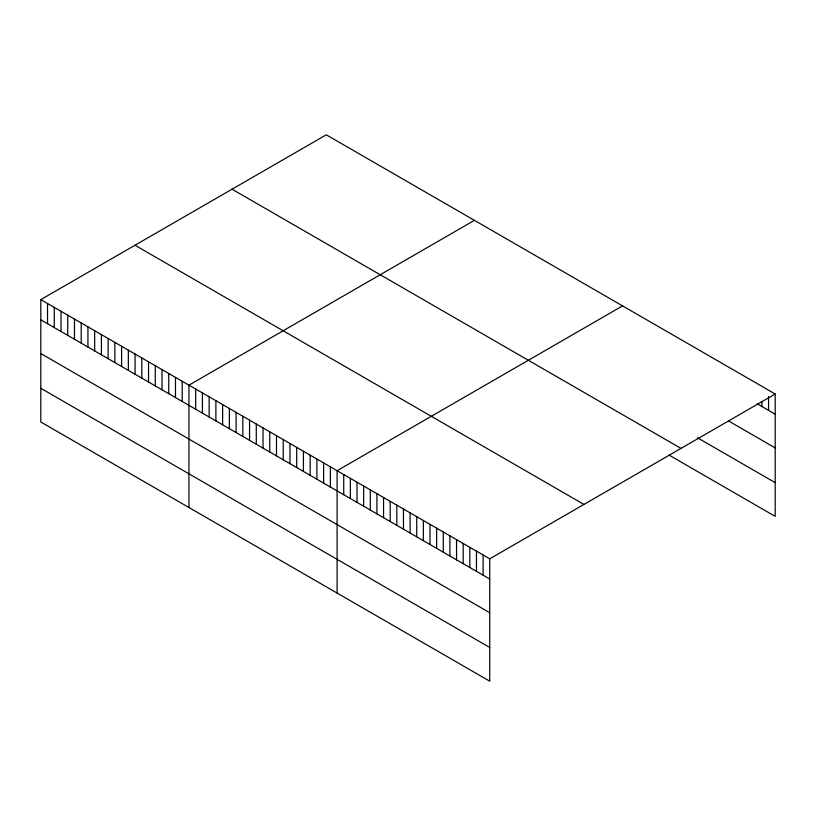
<?xml version="1.0" encoding="UTF-8"?>
<svg xmlns="http://www.w3.org/2000/svg" width="816" height="816" viewBox="0 0 816 816"><rect width="100%" height="100%" fill="white"/><g stroke="black" fill="none" stroke-linecap="round" stroke-linejoin="round"><path stroke-width="1.22" d="M40.8 299.625L489.733 558.817L489.733 681.187L40.8 421.994L40.8 299.625L326.267 134.813L775.2 394.006L775.2 516.375L669.018 455.063M474.412 220.351L188.945 385.162L188.945 507.521M622.557 305.888L337.1 470.699L337.1 593.059M489.733 558.817L775.2 394.006M757.187 403.787L775.2 414.191M728.749 421.087L775.2 447.913M697.456 437.764L775.2 482.654M232.06 189.21L680.993 448.392M135.007 245.239L583.94 504.431M40.8 319.811L489.733 579.003M40.8 353.532L489.733 612.724M40.8 388.273L489.733 647.465M768.56 396.484L768.56 410.356M761.93 401.482L761.93 406.531M483.103 554.992L483.103 575.168M476.462 551.157L476.462 571.343M469.822 547.322L469.822 567.508M463.192 543.497L463.192 563.672M456.552 539.662L456.552 559.847M449.912 535.826L449.912 556.012M443.282 532.001L443.282 552.177M436.642 528.166L436.642 548.352M430.012 524.341L430.012 544.517M423.371 520.506L423.371 540.682M416.731 516.671L416.731 536.857M410.101 512.846L410.101 533.021M403.461 509.011L403.461 529.186M396.821 505.175L396.821 525.361M390.191 501.35L390.191 521.526M383.551 497.515L383.551 517.701M376.921 493.68L376.921 513.866M370.28 489.855L370.28 510.031M363.64 486.02L363.64 506.206M357.01 482.195L357.01 502.37M350.37 478.36L350.37 498.535M343.73 474.524L343.73 494.71M330.368 466.803L330.368 486.989M323.626 462.917L323.626 483.103M316.894 459.031L316.894 479.216M310.162 455.144L310.162 475.32M303.43 451.258L303.43 471.434M296.698 447.372L296.698 467.548M289.955 443.476L289.955 463.661M283.223 439.589L283.223 459.775M276.491 435.703L276.491 455.889M269.759 431.817L269.759 451.993M263.027 427.931L263.027 448.106M256.285 424.045L256.285 444.22M249.553 420.148L249.553 440.334M242.821 416.262L242.821 436.448M236.089 412.376L236.089 432.562M229.357 408.49L229.357 428.675M222.615 404.603L222.615 424.779M215.883 400.717L215.883 420.893M209.151 396.831L209.151 417.007M202.419 392.935L202.419 413.12M195.687 389.048L195.687 409.234M182.213 381.276L182.213 401.452M175.481 377.39L175.481 397.565M168.749 373.504L168.749 393.679M162.017 369.607L162.017 389.793M155.275 365.721L155.275 385.907M148.543 361.835L148.543 382.021M141.811 357.949L141.811 378.124M135.079 354.062L135.079 374.238M128.347 350.176L128.347 370.352M121.604 346.28L121.604 366.466M114.872 342.394L114.872 362.579M108.14 338.507L108.14 358.693M101.408 334.621L101.408 354.797M94.676 330.735L94.676 350.911M87.934 326.849L87.934 347.024M81.202 322.952L81.202 343.138M74.47 319.066L74.47 339.252M67.738 315.18L67.738 335.366M61.006 311.294L61.006 331.469M54.264 307.408L54.264 327.583M47.532 303.521L47.532 323.697"/></g></svg>
